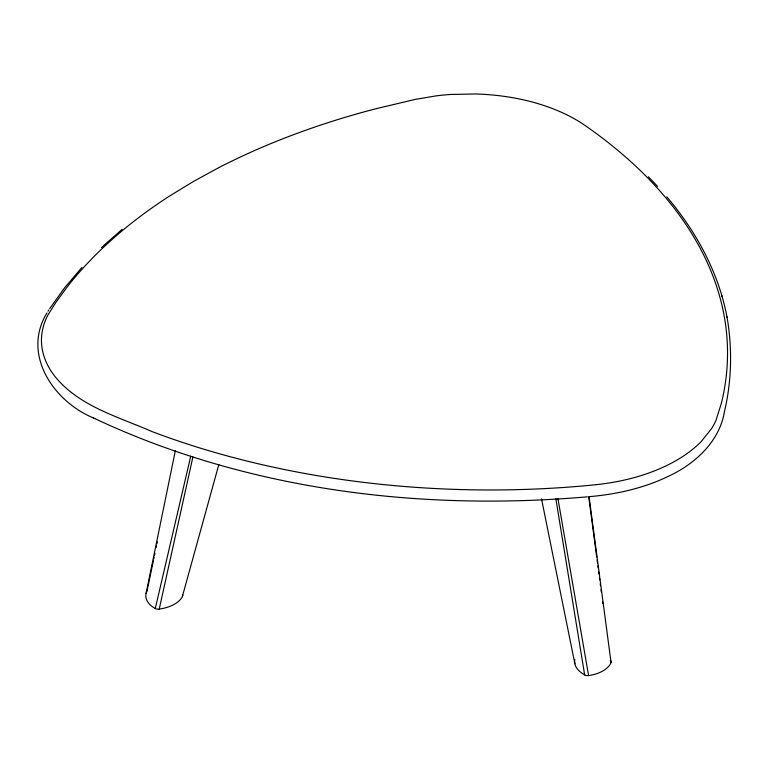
<?xml version="1.0" encoding="UTF-8"?>
<svg xmlns="http://www.w3.org/2000/svg" width="769" height="769" viewBox="0 0 769 769"><rect width="100%" height="100%" fill="white"/><g stroke="black" fill="none" stroke-linecap="round" stroke-linejoin="round"><path stroke-width="1.15" d="M175.332 450.788L146.091 593.457M192.913 456.94L159.212 609.144A4.239 2.451 0 0 1 155.28 608.539A30.654 17.697 0 0 1 147.042 590.813L153.329 560.889M153.752 558.89L154.146 556.996M154.54 555.103L154.944 553.209M156.136 547.518L156.54 545.625M156.934 543.731L157.337 541.837M190.731 456.219L155.28 608.539M218.829 464.563L182.33 596.619M182.609 596.033L182.628 595.994A4.037 2.326 0 0 0 182.455 594.533M46.976 312.896C21.465 354.567 53.638 401.428 93.434 417.952M48.034 311.185L48.86 309.888M49.697 308.6L64.798 287.558L81.937 267.381M101.518 247.503L122.127 229.325M596.023 484.71L595.523 484.758M594.841 484.835C550.729 489.209 506.338 490.776 462.025 489.593A616.623 356.009 0 0 1 152.127 431.62C118.205 416.683 78.505 406.224 54.407 375.753A151.829 87.656 0 0 1 47.793 315.271L55.935 302.304L67.422 286.645A616.623 355.999 0 0 1 169.084 196.345L193.298 181.542L218.925 167.565A616.623 355.999 0 0 1 375.339 108.871L415.51 99.355L436.465 95.827A151.829 87.656 0 0 1 450.845 94.462L475.684 93.981A151.829 87.656 0 0 1 581.489 123.088L584.373 125.011M589.804 496.611C616.527 494.294 643.134 488.315 667.444 476.761L667.934 476.53C694.628 464.255 719.438 441.877 724.436 411.703C731.723 380.905 732.386 348.742 727.118 317.578L726.897 316.655M587.362 496.832C419.711 511.289 245.993 490.074 92.943 417.711M94.222 418.336L94.712 418.576M585.074 125.491C614.123 145.677 641.183 168.949 664.176 195.893A616.632 356.009 0 0 1 721.37 403.273L715.872 420.662A151.762 87.618 0 0 1 711.575 428.593L701.261 441.502A151.762 87.618 0 0 1 596.081 484.681M648.392 176.774L657.524 186.348M666.752 196.758C696.176 231.402 718.707 272.611 727.118 317.578M721.918 295.652L722.129 296.565M574.885 663.801L541.539 498.994M557.938 498.677L588.593 675.576A4.239 2.451 0 0 1 584.671 674.961L555.833 498.716M589.073 496.832L611.067 662.599A30.654 17.697 0 0 1 588.602 675.586M588.708 496.668L596.715 556.977M597.109 559.957L597.503 562.937M600.224 583.796L600.483 585.786M600.993 589.756L601.252 591.746M597.888 565.917L598.147 567.897M598.667 571.876L598.926 573.857M599.445 577.836L599.705 579.816M602.54 601.685L602.8 603.675M182.407 596.638A31.654 18.273 0 0 1 159.183 609.067M147.052 590.813A4.239 2.451 0 0 1 147.263 590.496M610.182 660.446A4.239 2.451 0 0 1 611.076 662.599M584.757 674.903A31.654 18.273 0 0 1 574.799 659.542"/></g></svg>
